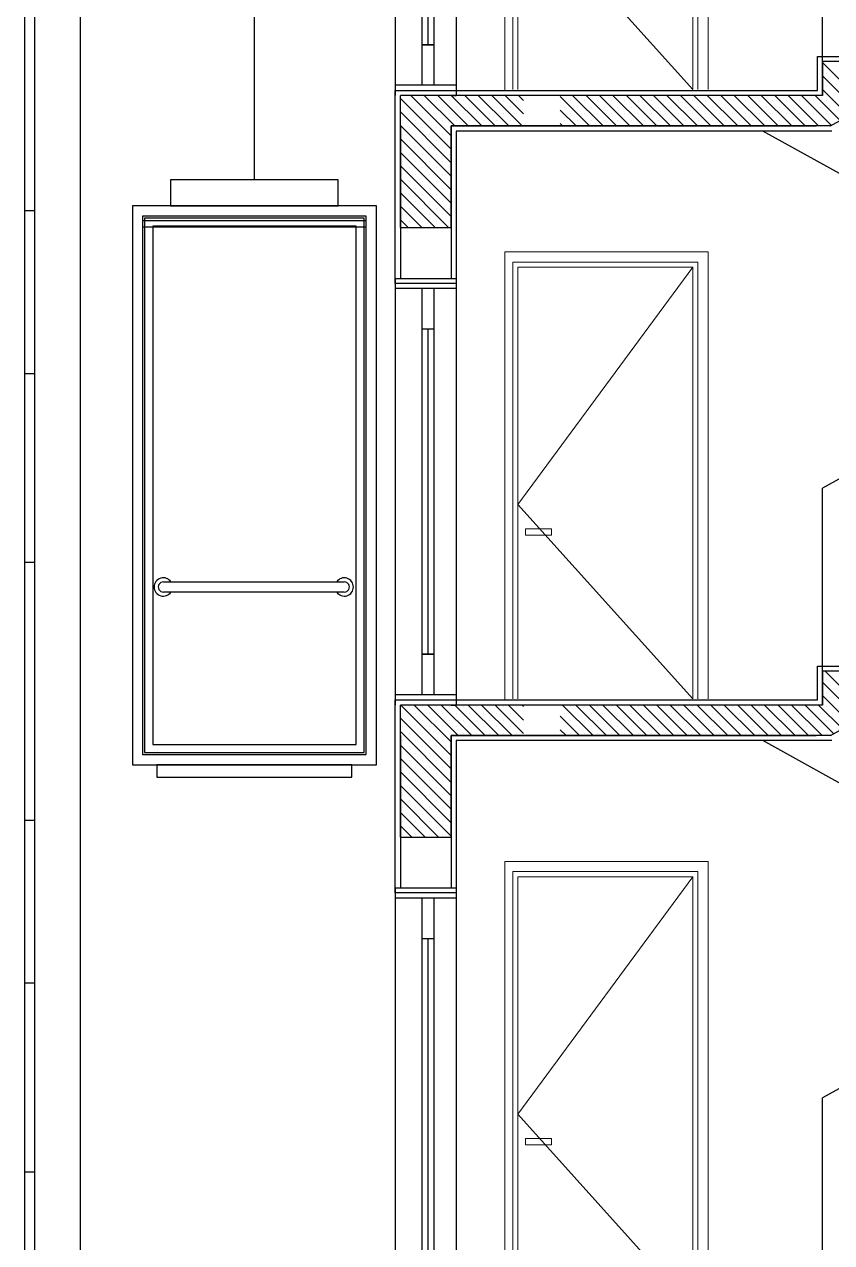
# Model space of a CAD drawing. Header units: inches. Extents: x -7543 to -822, y 102837 to 190349.
# Drawn here: x -837.44025 to -837.42039, y 102836.83396 to 102836.86394 of the extents above; entities that cross this region are included whole.
import ezdxf

# ---------------------------------------------------------------- set-up
doc = ezdxf.new("R2010")
doc.units = ezdxf.units.IN
doc.header["$MEASUREMENT"] = 0
doc.linetypes.add('ACAD_ISO03W100', pattern=[30, 12, -18])
doc.layers.add('KAPI', color=7, linetype='Continuous', lineweight=18, true_color=0xffb360)
doc.layers.add('TARAMA', color=8, linetype='Continuous', lineweight=25)

msp = doc.modelspace()

# ---------------------------------------------------------------- linework, layer by layer
at = {"layer": 'KAPI'}
for p, q in [((-837.4284295506664, 102836.8623371362), (-837.4284295506664, 102836.8733371362)), ((-837.4284295506664, 102836.8623371362), (-837.4284295506664, 102836.8733371362)), ((-837.4234295506664, 102836.8623371362), (-837.4234295506664, 102836.8733371362)), ((-837.4284295506664, 102836.8730871362), (-837.4284295506664, 102836.8623121362)), ((-837.4284295506664, 102836.8730871362), (-837.4284295506664, 102836.8623121362)), ((-837.4282295506664, 102836.8623371362), (-837.4282295506663, 102836.8730871362)), ((-837.4281045506664, 102836.8623371362), (-837.4281045506664, 102836.8729621362)), ((-837.4238045506663, 102836.8623371362), (-837.4238045506663, 102836.8729621362)), ((-837.4236795506663, 102836.8623371362), (-837.4236795506663, 102836.8730871362)), ((-837.4284295506664, 102836.8473371362), (-837.4284295506664, 102836.8583371362)), ((-837.4284295506664, 102836.8583371362), (-837.4234295506664, 102836.8583371362)), ((-837.4284295506664, 102836.8473371362), (-837.4284295506664, 102836.8583371362)), ((-837.4234295506664, 102836.8473371362), (-837.4234295506664, 102836.8583371362)), ((-837.4284295506664, 102836.8580871362), (-837.4284295506664, 102836.8473121362)), ((-837.4284295506664, 102836.8580871362), (-837.4284295506664, 102836.8473121362)), ((-837.4282295506664, 102836.8473371362), (-837.4282295506663, 102836.8580871362)), ((-837.4282295506663, 102836.8580871362), (-837.4236795506663, 102836.8580871362)), ((-837.4281045506664, 102836.8473371362), (-837.4281045506664, 102836.8579621362)), ((-837.4281045506664, 102836.8579621362), (-837.4238045506663, 102836.8579621362)), ((-837.4238045506663, 102836.8473371362), (-837.4238045506663, 102836.8579621362)), ((-837.4236795506663, 102836.8473371362), (-837.4236795506663, 102836.8580871362)), ((-837.4284295506664, 102836.8323371362), (-837.4284295506664, 102836.8433371362)), ((-837.4284295506664, 102836.8433371362), (-837.4234295506664, 102836.8433371362)), ((-837.4284295506664, 102836.8323371362), (-837.4284295506664, 102836.8433371362)), ((-837.4234295506664, 102836.8323371362), (-837.4234295506664, 102836.8433371362)), ((-837.4284295506664, 102836.8430871362), (-837.4284295506664, 102836.8323121362)), ((-837.4284295506664, 102836.8430871362), (-837.4284295506664, 102836.8323121362)), ((-837.4282295506664, 102836.8323371362), (-837.4282295506663, 102836.8430871362)), ((-837.4282295506663, 102836.8430871362), (-837.4236795506663, 102836.8430871362)), ((-837.4281045506664, 102836.8323371362), (-837.4281045506664, 102836.8429621362)), ((-837.4281045506664, 102836.8429621362), (-837.4238045506663, 102836.8429621362)), ((-837.4238045506663, 102836.8323371362), (-837.4238045506663, 102836.8429621362)), ((-837.4236795506663, 102836.8323371362), (-837.4236795506663, 102836.8430871362))]:
    msp.add_line(p, q, dxfattribs=at)
at = {"layer": 'KAPI', "linetype": 'ACAD_ISO03W100'}
for p, q in [((-837.4281045506664, 102836.8671185582), (-837.4238045506663, 102836.8623371362)), ((-837.4238045506663, 102836.8579621362), (-837.4281045506664, 102836.8521185582)), ((-837.4281045506664, 102836.8521185582), (-837.4238045506663, 102836.8473371362)), ((-837.4238045506663, 102836.8429621362), (-837.4281045506664, 102836.8371185582)), ((-837.4281045506664, 102836.8371185582), (-837.4238045506663, 102836.8323371362))]:
    msp.add_line(p, q, dxfattribs=at)
at = {"layer": 'KAPI'}
for points in [[(-837.4279160907006, 102836.8515236461), (-837.4272790804707, 102836.8515236461), (-837.4272790804707, 102836.851364503), (-837.4279160907006, 102836.851364503)], [(-837.4279160907006, 102836.8365236461), (-837.4272790804707, 102836.8365236461), (-837.4272790804707, 102836.836364503), (-837.4279160907006, 102836.836364503)]]:
    msp.add_lwpolyline(points, close=True, dxfattribs=at)
at = {"layer": 'TARAMA'}
for p, q in [((-837.4345888422514, 102836.8601099833, -2.343302926015896e-08), (-837.4345878182978, 102836.8839289953)), ((-837.4402467482112, 102836.8771871362), (-837.4402467482112, 102836.8614371362)), ((-837.4399967482111, 102836.8771871362), (-837.4399967482111, 102836.8614371362)), ((-837.4388717482111, 102836.8770371362), (-837.4388717482111, 102836.7358121362)), ((-837.4311217482111, 102836.8726871362), (-837.4311217482111, 102836.8624371362)), ((-837.4304717482112, 102836.8724371362), (-837.4304717482112, 102836.8624371362)), ((-837.4301717482111, 102836.8724371362), (-837.4301717482111, 102836.8624371362)), ((-837.4296217482112, 102836.8724371362), (-837.4296217482112, 102836.8624371362)), ((-837.4303217482111, 102836.8714371362), (-837.4303217482111, 102836.8634371362)), ((-837.4204190375211, 102836.8614371362), (-837.4069190375211, 102836.8689341362)), ((-837.4206133140823, 102836.8630201362), (-837.4206133140823, 102836.8675201362)), ((-837.4206133140823, 102836.8621871362), (-837.4206133140823, 102836.8664011734)), ((-837.4301717482111, 102836.8634371362), (-837.4304717482112, 102836.8634371362)), ((-837.4304717482112, 102836.8634371362), (-837.4301717482111, 102836.8634371362)), ((-837.4402467482112, 102836.8630371362), (-837.4402467482112, 102836.8464371362)), ((-837.4399967482111, 102836.8630371362), (-837.4399967482111, 102836.8464371362)), ((-837.4207383140822, 102836.8623121362), (-837.4207383140822, 102836.8631451362)), ((-837.4207383140822, 102836.8631451362), (-837.4192383140822, 102836.8631451362)), ((-837.4191133140822, 102836.8630201362), (-837.4206133140823, 102836.8630201362)), ((-837.4206133140823, 102836.8630201362), (-837.4206133140823, 102836.8621871362)), ((-837.419539929462, 102836.8619253342), (-837.4206133140823, 102836.8629987188)), ((-837.4205074471041, 102836.8627271237), (-837.4205074471041, 102836.8627271237)), ((-837.4296217482112, 102836.8624371362), (-837.4311217482111, 102836.8624371362)), ((-837.4311217482111, 102836.8624371362), (-837.4311217482111, 102836.8621871362)), ((-837.4296217482112, 102836.8624371362), (-837.4296217482112, 102836.8621871362)), ((-837.4197530389586, 102836.8618069874), (-837.4206133140823, 102836.8626672625)), ((-837.4205074471041, 102836.8623956674), (-837.4205074471041, 102836.8623956674)), ((-837.4311217482111, 102836.8589371362), (-837.4311217482111, 102836.8623121362)), ((-837.4311217482111, 102836.8623121362), (-837.4207383140822, 102836.8623121362)), ((-837.4206133140823, 102836.8621871362), (-837.4309967482111, 102836.8621871362)), ((-837.4206133140823, 102836.8621871362), (-837.4309967482111, 102836.8621871362)), ((-837.4206133140823, 102836.8621871362), (-837.4309967482111, 102836.8621871362)), ((-837.4309967482111, 102836.8589371362), (-837.4309967482111, 102836.8621871362)), ((-837.4297467482112, 102836.8608626386), (-837.4309967482111, 102836.8621126386)), ((-837.4297467482112, 102836.8611940949), (-837.4307397894746, 102836.8621871362)), ((-837.4296583331709, 102836.8614371362), (-837.4304083331709, 102836.8621871362)), ((-837.4293268768672, 102836.8614371362), (-837.4300768768672, 102836.8621871362)), ((-837.4297467482112, 102836.8621871362), (-837.4296217482112, 102836.8621871362)), ((-837.4289954205635, 102836.8614371362), (-837.4297454205636, 102836.8621871362)), ((-837.4286639642598, 102836.8614371362), (-837.4294139642599, 102836.8621871362)), ((-837.4283325079562, 102836.8614371362), (-837.4290825079562, 102836.8621871362)), ((-837.4280010516525, 102836.8614371362), (-837.4287510516525, 102836.8621871362)), ((-837.4279654376664, 102836.8617329785), (-837.4284195953488, 102836.8621871362)), ((-837.4279654376664, 102836.8620644348), (-837.4280881390451, 102836.8621871362)), ((-837.426343770134, 102836.8614371362), (-837.4270654376664, 102836.8621588037)), ((-837.4260123138304, 102836.8614371362), (-837.4267623138304, 102836.8621871362)), ((-837.4256808575267, 102836.8614371362), (-837.4264308575267, 102836.8621871362)), ((-837.425349401223, 102836.8614371362), (-837.426099401223, 102836.8621871362)), ((-837.4250179449193, 102836.8614371362), (-837.4257679449194, 102836.8621871362)), ((-837.4246864886156, 102836.8614371362), (-837.4254364886157, 102836.8621871362)), ((-837.424355032312, 102836.8614371362), (-837.425105032312, 102836.8621871362)), ((-837.4240235760083, 102836.8614371362), (-837.4247735760083, 102836.8621871362)), ((-837.4236921197046, 102836.8614371362), (-837.4244421197046, 102836.8621871362)), ((-837.4233606634009, 102836.8614371362), (-837.4241106634009, 102836.8621871362)), ((-837.4230292070972, 102836.8614371362), (-837.4237792070973, 102836.8621871362)), ((-837.4226977507936, 102836.8614371362), (-837.4234477507936, 102836.8621871362)), ((-837.42236629449, 102836.8614371362), (-837.4231162944899, 102836.8621871362)), ((-837.4220348381863, 102836.8614371362), (-837.4227848381862, 102836.8621871362)), ((-837.4217033818826, 102836.8614371362), (-837.4224533818825, 102836.8621871362)), ((-837.4213719255789, 102836.8614371362), (-837.4221219255788, 102836.8621871362)), ((-837.4210404692752, 102836.8614371362), (-837.4217904692752, 102836.8621871362)), ((-837.4207090129715, 102836.8614371362), (-837.4214590129716, 102836.8621871362)), ((-837.4203923674482, 102836.861451947), (-837.4211275566679, 102836.8621871362)), ((-837.4201792579518, 102836.8615702938), (-837.4207961003642, 102836.8621871362)), ((-837.4199661484552, 102836.8616886406), (-837.4206133140823, 102836.8623358062)), ((-837.43094832067, 102836.8618984829), (-837.43094832067, 102836.8618984829)), ((-837.4307825925182, 102836.8620642111), (-837.4307825925182, 102836.8620642111)), ((-837.4306168643664, 102836.8618984829), (-837.4306168643664, 102836.8618984829)), ((-837.4304511362145, 102836.8620642111), (-837.4304511362145, 102836.8620642111)), ((-837.4302854080627, 102836.8618984829), (-837.4302854080627, 102836.8618984829)), ((-837.4301196799108, 102836.8620642111), (-837.4301196799108, 102836.8620642111)), ((-837.429953951759, 102836.8618984829), (-837.429953951759, 102836.8618984829)), ((-837.4297882236071, 102836.8620642111), (-837.4297882236071, 102836.8620642111)), ((-837.4296224954553, 102836.8618984829), (-837.4296224954553, 102836.8618984829)), ((-837.4294567673035, 102836.8620642111), (-837.4294567673035, 102836.8620642111)), ((-837.4292910391516, 102836.8618984829), (-837.4292910391516, 102836.8618984829)), ((-837.4291253109998, 102836.8620642111), (-837.4291253109998, 102836.8620642111)), ((-837.4289595828479, 102836.8618984829), (-837.4289595828479, 102836.8618984829)), ((-837.4287938546961, 102836.8620642111), (-837.4287938546961, 102836.8620642111)), ((-837.4286281265443, 102836.8618984829), (-837.4286281265443, 102836.8618984829)), ((-837.4284623983924, 102836.8620642111), (-837.4284623983924, 102836.8620642111)), ((-837.4282966702406, 102836.8618984829), (-837.4282966702406, 102836.8618984829)), ((-837.4281309420887, 102836.8620642111), (-837.4281309420887, 102836.8620642111)), ((-837.4266752264377, 102836.8614371362), (-837.4270654376664, 102836.8618273474)), ((-837.4269708450258, 102836.8618984829), (-837.4269708450258, 102836.8618984829)), ((-837.426805116874, 102836.8620642111), (-837.426805116874, 102836.8620642111)), ((-837.4266393887222, 102836.8618984829), (-837.4266393887222, 102836.8618984829)), ((-837.4264736605703, 102836.8620642111), (-837.4264736605703, 102836.8620642111)), ((-837.4263079324185, 102836.8618984829), (-837.4263079324185, 102836.8618984829)), ((-837.4261422042666, 102836.8620642111), (-837.4261422042666, 102836.8620642111)), ((-837.4259764761148, 102836.8618984829), (-837.4259764761148, 102836.8618984829)), ((-837.425810747963, 102836.8620642111), (-837.425810747963, 102836.8620642111)), ((-837.4256450198112, 102836.8618984829), (-837.4256450198112, 102836.8618984829)), ((-837.4254792916593, 102836.8620642111), (-837.4254792916593, 102836.8620642111)), ((-837.4253135635075, 102836.8618984829), (-837.4253135635075, 102836.8618984829)), ((-837.4251478353557, 102836.8620642111), (-837.4251478353557, 102836.8620642111)), ((-837.4249821072038, 102836.8618984829), (-837.4249821072038, 102836.8618984829)), ((-837.424816379052, 102836.8620642111), (-837.424816379052, 102836.8620642111)), ((-837.4246506509002, 102836.8618984829), (-837.4246506509002, 102836.8618984829)), ((-837.4244849227483, 102836.8620642111), (-837.4244849227483, 102836.8620642111)), ((-837.4243191945965, 102836.8618984829), (-837.4243191945965, 102836.8618984829)), ((-837.4241534664446, 102836.8620642111), (-837.4241534664446, 102836.8620642111)), ((-837.4239877382928, 102836.8618984829), (-837.4239877382928, 102836.8618984829)), ((-837.423822010141, 102836.8620642111), (-837.423822010141, 102836.8620642111)), ((-837.4236562819891, 102836.8618984829), (-837.4236562819891, 102836.8618984829)), ((-837.4234905538373, 102836.8620642111), (-837.4234905538373, 102836.8620642111)), ((-837.4233248256854, 102836.8618984829), (-837.4233248256854, 102836.8618984829)), ((-837.4231590975336, 102836.8620642111), (-837.4231590975336, 102836.8620642111)), ((-837.4229933693817, 102836.8618984829), (-837.4229933693817, 102836.8618984829)), ((-837.4228276412299, 102836.8620642111), (-837.4228276412299, 102836.8620642111)), ((-837.4226619130781, 102836.8618984829), (-837.4226619130781, 102836.8618984829)), ((-837.4224961849262, 102836.8620642111), (-837.4224961849262, 102836.8620642111)), ((-837.4223304567744, 102836.8618984829), (-837.4223304567744, 102836.8618984829)), ((-837.4221647286225, 102836.8620642111), (-837.4221647286225, 102836.8620642111)), ((-837.4219990004707, 102836.8618984829), (-837.4219990004707, 102836.8618984829)), ((-837.4218332723188, 102836.8620642111), (-837.4218332723188, 102836.8620642111)), ((-837.421667544167, 102836.8618984829), (-837.421667544167, 102836.8618984829)), ((-837.4215018160152, 102836.8620642111), (-837.4215018160152, 102836.8620642111)), ((-837.4213360878633, 102836.8618984829), (-837.4213360878633, 102836.8618984829)), ((-837.4211703597115, 102836.8620642111), (-837.4211703597115, 102836.8620642111)), ((-837.4210046315596, 102836.8618984829), (-837.4210046315596, 102836.8618984829)), ((-837.4208389034078, 102836.8620642111), (-837.4208389034078, 102836.8620642111)), ((-837.420673175256, 102836.8618984829), (-837.420673175256, 102836.8618984829)), ((-837.4205074471041, 102836.8620642111), (-837.4205074471041, 102836.8620642111)), ((-837.4297467482112, 102836.8605311823), (-837.4309967482111, 102836.8617811823)), ((-837.43094832067, 102836.8615670266), (-837.43094832067, 102836.8615670266)), ((-837.4307825925182, 102836.8617327548), (-837.4307825925182, 102836.8617327548)), ((-837.4306168643664, 102836.8615670266), (-837.4306168643664, 102836.8615670266)), ((-837.4304511362145, 102836.8617327548), (-837.4304511362145, 102836.8617327548)), ((-837.4302854080627, 102836.8615670266), (-837.4302854080627, 102836.8615670266)), ((-837.4301196799108, 102836.8617327548), (-837.4301196799108, 102836.8617327548)), ((-837.429953951759, 102836.8615670266), (-837.429953951759, 102836.8615670266)), ((-837.4297882236071, 102836.8617327548), (-837.4297882236071, 102836.8617327548)), ((-837.4296224954553, 102836.8615670266), (-837.4296224954553, 102836.8615670266)), ((-837.4294567673035, 102836.8617327548), (-837.4294567673035, 102836.8617327548)), ((-837.4292910391516, 102836.8615670266), (-837.4292910391516, 102836.8615670266)), ((-837.4291253109998, 102836.8617327548), (-837.4291253109998, 102836.8617327548)), ((-837.4289595828479, 102836.8615670266), (-837.4289595828479, 102836.8615670266)), ((-837.4287938546961, 102836.8617327548), (-837.4287938546961, 102836.8617327548)), ((-837.4286281265443, 102836.8615670266), (-837.4286281265443, 102836.8615670266)), ((-837.4284623983924, 102836.8617327548), (-837.4284623983924, 102836.8617327548)), ((-837.4282966702406, 102836.8615670266), (-837.4282966702406, 102836.8615670266)), ((-837.4281309420887, 102836.8617327548), (-837.4281309420887, 102836.8617327548)), ((-837.4270066827414, 102836.8614371362), (-837.4270654376664, 102836.8614958911)), ((-837.4269708450258, 102836.8615670266), (-837.4269708450258, 102836.8615670266)), ((-837.426805116874, 102836.8617327548), (-837.426805116874, 102836.8617327548)), ((-837.4266393887222, 102836.8615670266), (-837.4266393887222, 102836.8615670266)), ((-837.4264736605703, 102836.8617327548), (-837.4264736605703, 102836.8617327548)), ((-837.4263079324185, 102836.8615670266), (-837.4263079324185, 102836.8615670266)), ((-837.4261422042666, 102836.8617327548), (-837.4261422042666, 102836.8617327548)), ((-837.4259764761148, 102836.8615670266), (-837.4259764761148, 102836.8615670266)), ((-837.4258107479629, 102836.8617327548), (-837.4258107479629, 102836.8617327548)), ((-837.4256450198111, 102836.8615670266), (-837.4256450198111, 102836.8615670266)), ((-837.4254792916594, 102836.8617327548), (-837.4254792916594, 102836.8617327548)), ((-837.4253135635075, 102836.8615670266), (-837.4253135635075, 102836.8615670266)), ((-837.4251478353557, 102836.8617327548), (-837.4251478353557, 102836.8617327548)), ((-837.4249821072038, 102836.8615670266), (-837.4249821072038, 102836.8615670266)), ((-837.424816379052, 102836.8617327548), (-837.424816379052, 102836.8617327548)), ((-837.4246506509002, 102836.8615670266), (-837.4246506509002, 102836.8615670266)), ((-837.4244849227483, 102836.8617327548), (-837.4244849227483, 102836.8617327548)), ((-837.4243191945965, 102836.8615670266), (-837.4243191945965, 102836.8615670266)), ((-837.4241534664446, 102836.8617327548), (-837.4241534664446, 102836.8617327548)), ((-837.4239877382928, 102836.8615670266), (-837.4239877382928, 102836.8615670266)), ((-837.423822010141, 102836.8617327548), (-837.423822010141, 102836.8617327548)), ((-837.4236562819891, 102836.8615670266), (-837.4236562819891, 102836.8615670266)), ((-837.4234905538373, 102836.8617327548), (-837.4234905538373, 102836.8617327548)), ((-837.4233248256854, 102836.8615670266), (-837.4233248256854, 102836.8615670266)), ((-837.4231590975336, 102836.8617327548), (-837.4231590975336, 102836.8617327548)), ((-837.4229933693817, 102836.8615670266), (-837.4229933693817, 102836.8615670266)), ((-837.4228276412299, 102836.8617327548), (-837.4228276412299, 102836.8617327548)), ((-837.4226619130781, 102836.8615670266), (-837.4226619130781, 102836.8615670266)), ((-837.4224961849262, 102836.8617327548), (-837.4224961849262, 102836.8617327548)), ((-837.4223304567744, 102836.8615670266), (-837.4223304567744, 102836.8615670266)), ((-837.4221647286225, 102836.8617327548), (-837.4221647286225, 102836.8617327548)), ((-837.4219990004707, 102836.8615670266), (-837.4219990004707, 102836.8615670266)), ((-837.4218332723188, 102836.8617327548), (-837.4218332723188, 102836.8617327548)), ((-837.421667544167, 102836.8615670266), (-837.421667544167, 102836.8615670266)), ((-837.4215018160152, 102836.8617327548), (-837.4215018160152, 102836.8617327548)), ((-837.4213360878633, 102836.8615670266), (-837.4213360878633, 102836.8615670266)), ((-837.4211703597115, 102836.8617327548), (-837.4211703597115, 102836.8617327548)), ((-837.4210046315596, 102836.8615670266), (-837.4210046315596, 102836.8615670266)), ((-837.4208389034078, 102836.8617327548), (-837.4208389034078, 102836.8617327548)), ((-837.420673175256, 102836.8615670266), (-837.420673175256, 102836.8615670266)), ((-837.4205074471041, 102836.8617327548), (-837.4205074471041, 102836.8617327548)), ((-837.4297467482112, 102836.860199726), (-837.4309967482111, 102836.861449726)), ((-837.4309967482111, 102836.8614371362), (-837.4309967482111, 102836.8589371362)), ((-837.43094832067, 102836.8612355703), (-837.43094832067, 102836.8612355703)), ((-837.4307825925182, 102836.8614012985), (-837.4307825925182, 102836.8614012985)), ((-837.4306168643664, 102836.8612355703), (-837.4306168643664, 102836.8612355703)), ((-837.4304511362145, 102836.8614012985), (-837.4304511362145, 102836.8614012985)), ((-837.4302854080627, 102836.8612355703), (-837.4302854080627, 102836.8612355703)), ((-837.4301196799108, 102836.8614012985), (-837.4301196799108, 102836.8614012985)), ((-837.429953951759, 102836.8612355703), (-837.429953951759, 102836.8612355703)), ((-837.4297882236071, 102836.8614012985), (-837.4297882236071, 102836.8614012985)), ((-837.4297467482112, 102836.8614371362), (-837.4207717482111, 102836.8614371362)), ((-837.4204190375211, 102836.8614371362), (-837.4297467482112, 102836.8614371362)), ((-837.4297467482112, 102836.8614371362), (-837.4207717482111, 102836.8614371362)), ((-837.4204190375211, 102836.8614371362), (-837.4297467482112, 102836.8614371362)), ((-837.4297467482112, 102836.8614371362), (-837.4207717482111, 102836.8614371362)), ((-837.4204190375211, 102836.8614371362), (-837.4297467482112, 102836.8614371362)), ((-837.4297467482112, 102836.8589371362), (-837.4297467482112, 102836.8614371362)), ((-837.4297467482112, 102836.8614371362), (-837.4297467482112, 102836.8595371362)), ((-837.4297467482112, 102836.8614371362), (-837.4297467482112, 102836.8589371362)), ((-837.4203866580942, 102836.8613121362), (-837.4296217482112, 102836.8613121362)), ((-837.4296217482112, 102836.8613121362), (-837.4296217482112, 102836.8589371362)), ((-837.4134319409583, 102836.8565081921), (-837.4220825006074, 102836.8613121362)), ((-837.4134319409583, 102836.8565081921), (-837.4220825006074, 102836.8613121362)), ((-837.4297467482112, 102836.8598682697), (-837.4309967482111, 102836.8611182697)), ((-837.43094832067, 102836.860904114), (-837.43094832067, 102836.860904114)), ((-837.4307825925182, 102836.8610698422), (-837.4307825925182, 102836.8610698422)), ((-837.4306168643664, 102836.860904114), (-837.4306168643664, 102836.860904114)), ((-837.4304511362145, 102836.8610698422), (-837.4304511362145, 102836.8610698422)), ((-837.4302854080627, 102836.860904114), (-837.4302854080627, 102836.860904114)), ((-837.4301196799108, 102836.8610698422), (-837.4301196799108, 102836.8610698422)), ((-837.429953951759, 102836.860904114), (-837.429953951759, 102836.860904114)), ((-837.4297882236071, 102836.8610698422), (-837.4297882236071, 102836.8610698422)), ((-837.4297467482112, 102836.8595368134), (-837.4309967482111, 102836.8607868134)), ((-837.4307825925182, 102836.8607383859), (-837.4307825925182, 102836.8607383859)), ((-837.4304511362145, 102836.8607383859), (-837.4304511362145, 102836.8607383859)), ((-837.4301196799108, 102836.8607383859), (-837.4301196799108, 102836.8607383859)), ((-837.4297882236071, 102836.8607383859), (-837.4297882236071, 102836.8607383859)), ((-837.4297467482112, 102836.8592053571), (-837.4309967482111, 102836.8604553571)), ((-837.43094832067, 102836.8605726577), (-837.43094832067, 102836.8605726577)), ((-837.4307825925182, 102836.8604069296), (-837.4307825925182, 102836.8604069296)), ((-837.4306168643664, 102836.8605726577), (-837.4306168643664, 102836.8605726577)), ((-837.4304511362145, 102836.8604069296), (-837.4304511362145, 102836.8604069296)), ((-837.4302854080627, 102836.8605726577), (-837.4302854080627, 102836.8605726577)), ((-837.4301196799108, 102836.8604069296), (-837.4301196799108, 102836.8604069296)), ((-837.429953951759, 102836.8605726577), (-837.429953951759, 102836.8605726577)), ((-837.4297882236071, 102836.8604069296), (-837.4297882236071, 102836.8604069296)), ((-837.4325262861713, 102836.8601099833, -2.343302926015896e-08), (-837.4366513983314, 102836.8601099833, -2.343302926015896e-08)), ((-837.4366513983314, 102836.8601099833, -2.343302926015896e-08), (-837.4366513983314, 102836.8594672697, -2.343302926015896e-08)), ((-837.4325262861713, 102836.8594672697, -2.343302926015896e-08), (-837.4325262861713, 102836.8601099833, -2.343302926015896e-08)), ((-837.4298099836003, 102836.8589371362), (-837.4309967482111, 102836.8601239008)), ((-837.43094832067, 102836.8602412014), (-837.43094832067, 102836.8602412014)), ((-837.4307825925182, 102836.8600754733), (-837.4307825925182, 102836.8600754733)), ((-837.4306168643664, 102836.8602412014), (-837.4306168643664, 102836.8602412014)), ((-837.4304511362145, 102836.8600754733), (-837.4304511362145, 102836.8600754733)), ((-837.4302854080627, 102836.8602412014), (-837.4302854080627, 102836.8602412014)), ((-837.4301196799108, 102836.8600754733), (-837.4301196799108, 102836.8600754733)), ((-837.429953951759, 102836.8602412014), (-837.429953951759, 102836.8602412014)), ((-837.4297882236071, 102836.8600754733), (-837.4297882236071, 102836.8600754733)), ((-837.430141439904, 102836.8589371362), (-837.4309967482111, 102836.8597924445)), ((-837.43094832067, 102836.8599097451), (-837.43094832067, 102836.8599097451)), ((-837.4307825925182, 102836.859744017), (-837.4307825925182, 102836.859744017)), ((-837.4306168643664, 102836.8599097451), (-837.4306168643664, 102836.8599097451)), ((-837.4304511362145, 102836.859744017), (-837.4304511362145, 102836.859744017)), ((-837.4302854080627, 102836.8599097451), (-837.4302854080627, 102836.8599097451)), ((-837.4301196799108, 102836.859744017), (-837.4301196799108, 102836.859744017)), ((-837.429953951759, 102836.8599097451), (-837.429953951759, 102836.8599097451)), ((-837.4297882236071, 102836.859744017), (-837.4297882236071, 102836.859744017)), ((-837.4315888422514, 102836.8594672697, -2.343302926015896e-08), (-837.4375888422514, 102836.8594672697, -2.343302926015896e-08)), ((-837.4375888422514, 102836.8594672697, -2.343302926015896e-08), (-837.4375888422514, 102836.8457172697, -2.343302926015896e-08)), ((-837.4366513983314, 102836.8594672697, -2.343302926015896e-08), (-837.4325262861713, 102836.8594672697, -2.343302926015896e-08)), ((-837.4315888422514, 102836.8457172697, -2.343302926015896e-08), (-837.4315888422514, 102836.8594672697, -2.343302926015896e-08)), ((-837.4304728962077, 102836.8589371362), (-837.4309967482111, 102836.8594609882)), ((-837.43094832067, 102836.8595782888), (-837.43094832067, 102836.8595782888)), ((-837.4307825925182, 102836.8594125606), (-837.4307825925182, 102836.8594125606)), ((-837.4306168643664, 102836.8595782888), (-837.4306168643664, 102836.8595782888)), ((-837.4304511362145, 102836.8594125606), (-837.4304511362145, 102836.8594125606)), ((-837.4302854080627, 102836.8595782888), (-837.4302854080627, 102836.8595782888)), ((-837.4301196799108, 102836.8594125606), (-837.4301196799108, 102836.8594125606)), ((-837.429953951759, 102836.8595782888), (-837.429953951759, 102836.8595782888)), ((-837.4297882236071, 102836.8594125606), (-837.4297882236071, 102836.8594125606)), ((-837.4402467482112, 102836.8593571442), (-837.4399967482111, 102836.8593571442)), ((-837.4318388422514, 102836.8592172697, -2.343302926015896e-08), (-837.4373388422514, 102836.8592172697, -2.343302926015896e-08)), ((-837.4373388422514, 102836.8592172697, -2.343302926015896e-08), (-837.4373388422514, 102836.8459672697, -2.343302926015896e-08)), ((-837.4318388422514, 102836.8590985186, -2.343302926015896e-08), (-837.4373388422514, 102836.8590985186, -2.343302926015896e-08)), ((-837.4373388422514, 102836.8590985186, -2.343302926015896e-08), (-837.4373388422514, 102836.8589575829, -2.343302926015896e-08)), ((-837.4318888422514, 102836.8591672697, -2.343302926015896e-08), (-837.4372888422514, 102836.8591672697, -2.343302926015896e-08)), ((-837.4372888422514, 102836.8591672697, -2.343302926015896e-08), (-837.4372888422514, 102836.8460172697, -2.343302926015896e-08)), ((-837.4318888422514, 102836.8460172697, -2.343302926015896e-08), (-837.4318888422514, 102836.8591672697, -2.343302926015896e-08)), ((-837.4318388422514, 102836.8459672697, -2.343302926015896e-08), (-837.4318388422514, 102836.8592172697, -2.343302926015896e-08)), ((-837.4318388422514, 102836.8589575829, -2.343302926015896e-08), (-837.4318388422514, 102836.8590985186, -2.343302926015896e-08)), ((-837.4308043525114, 102836.8589371362), (-837.4309967482111, 102836.8591295319)), ((-837.43094832067, 102836.8592468325), (-837.43094832067, 102836.8592468325)), ((-837.4306168643664, 102836.8592468325), (-837.4306168643664, 102836.8592468325)), ((-837.4302854080627, 102836.8592468325), (-837.4302854080627, 102836.8592468325)), ((-837.429953951759, 102836.8592468325), (-837.429953951759, 102836.8592468325)), ((-837.4086133140822, 102836.8591841362), (-837.4206133140823, 102836.8525201362)), ((-837.4373388422514, 102836.8589575829, -2.343302926015896e-08), (-837.4318388422514, 102836.8589575829, -2.343302926015896e-08)), ((-837.4320888422513, 102836.8589672697, -2.343302926015896e-08), (-837.4370888422513, 102836.8589672697, -2.343302926015896e-08)), ((-837.4370888422513, 102836.8589672697, -2.343302926015896e-08), (-837.4370888422513, 102836.8462172697, -2.343302926015896e-08)), ((-837.4320888422513, 102836.8462172697, -2.343302926015896e-08), (-837.4320888422513, 102836.8589672697, -2.343302926015896e-08)), ((-837.4311217482111, 102836.8575621362), (-837.4311217482111, 102836.8589371362)), ((-837.4309967482111, 102836.8589371362), (-837.4299967482111, 102836.8589371362)), ((-837.4309967482111, 102836.8589371362), (-837.4309967482111, 102836.8576871362)), ((-837.4307825925182, 102836.8590811044), (-837.4307825925182, 102836.8590811044)), ((-837.4304511362145, 102836.8590811044), (-837.4304511362145, 102836.8590811044)), ((-837.4301196799108, 102836.8590811044), (-837.4301196799108, 102836.8590811044)), ((-837.4299967482111, 102836.8589371362), (-837.4297467482112, 102836.8589371362)), ((-837.4297882236071, 102836.8590811044), (-837.4297882236071, 102836.8590811044)), ((-837.4297467482112, 102836.8589371362), (-837.4297467482112, 102836.8576871362)), ((-837.4296217482112, 102836.8589371362), (-837.4296217482112, 102836.8575621362)), ((-837.4311217482111, 102836.8576871362), (-837.4296217482112, 102836.8576871362)), ((-837.4311217482111, 102836.8576871362), (-837.4311217482111, 102836.8474371362)), ((-837.4309967482111, 102836.8576871362), (-837.4297467482112, 102836.8576871362)), ((-837.4296217482112, 102836.8576871362), (-837.4296217482112, 102836.8574371362)), ((-837.4296217482112, 102836.8575621362), (-837.4311217482111, 102836.8575621362)), ((-837.4296217482112, 102836.8574371362), (-837.4311217482111, 102836.8574371362)), ((-837.4304717482112, 102836.8574371362), (-837.4304717482112, 102836.8474371362)), ((-837.4301717482111, 102836.8574371362), (-837.4301717482111, 102836.8474371362)), ((-837.4296217482112, 102836.8574371362), (-837.4296217482112, 102836.8474371362)), ((-837.4301717482111, 102836.8564371362), (-837.4304717482112, 102836.8564371362)), ((-837.4303217482111, 102836.8564371362), (-837.4303217482111, 102836.8484371362)), ((-837.4402467482112, 102836.8553484502), (-837.4399967482111, 102836.8553484502)), ((-837.4204190375211, 102836.8464371362), (-837.4069190375211, 102836.8539341362)), ((-837.4206133140823, 102836.8480201362), (-837.4206133140823, 102836.8525201362)), ((-837.4206133140823, 102836.8471871362), (-837.4206133140823, 102836.8514011734)), ((-837.4402467482112, 102836.8507003421), (-837.4399967482111, 102836.8507003421)), ((-837.4368284099843, 102836.8502172697, -2.343302926015896e-08), (-837.4345584676046, 102836.8502172697, -2.343302926015896e-08)), ((-837.4368284099843, 102836.8502172697, -2.343302926015896e-08), (-837.4323772241072, 102836.8502172697, -2.343302926015896e-08)), ((-837.4323772241072, 102836.8499672697, -2.343302926015896e-08), (-837.4368284099841, 102836.8499672697, -2.343302926015896e-08)), ((-837.4301717482111, 102836.8484371362), (-837.4304717482112, 102836.8484371362)), ((-837.4304717482112, 102836.8484371362), (-837.4301717482111, 102836.8484371362)), ((-837.4402467482112, 102836.8480371362), (-837.4402467482112, 102836.8314371362)), ((-837.4399967482111, 102836.8480371362), (-837.4399967482111, 102836.8314371362)), ((-837.4207383140822, 102836.8473121362), (-837.4207383140822, 102836.8481451362)), ((-837.4207383140822, 102836.8481451362), (-837.4192383140822, 102836.8481451362)), ((-837.4191133140822, 102836.8480201362), (-837.4206133140823, 102836.8480201362)), ((-837.4206133140823, 102836.8480201362), (-837.4206133140823, 102836.8471871362)), ((-837.4194856219174, 102836.846955493), (-837.4205502651188, 102836.8480201362)), ((-837.419698731414, 102836.8468371462), (-837.4206133140823, 102836.8477517289)), ((-837.4205074471041, 102836.84781159), (-837.4205074471041, 102836.84781159)), ((-837.4296217482112, 102836.8474371362), (-837.4311217482111, 102836.8474371362)), ((-837.4311217482111, 102836.8474371362), (-837.4311217482111, 102836.8471871362)), ((-837.4296217482112, 102836.8474371362), (-837.4296217482112, 102836.8471871362)), ((-837.4199118409106, 102836.8467187994), (-837.4206133140823, 102836.8474202725)), ((-837.4205074471041, 102836.8474801337), (-837.4205074471041, 102836.8474801337)), ((-837.4311217482111, 102836.8439371362), (-837.4311217482111, 102836.8473121362)), ((-837.4311217482111, 102836.8473121362), (-837.4207383140822, 102836.8473121362)), ((-837.4206133140823, 102836.8471871362), (-837.4309967482111, 102836.8471871362)), ((-837.4206133140823, 102836.8471871362), (-837.4309967482111, 102836.8471871362)), ((-837.4206133140823, 102836.8471871362), (-837.4309967482111, 102836.8471871362)), ((-837.4206133140823, 102836.8471871362), (-837.4309967482111, 102836.8471871362)), ((-837.4309967482111, 102836.8439371362), (-837.4309967482111, 102836.8471871362)), ((-837.4297467482112, 102836.845947105), (-837.4309867794439, 102836.8471871362)), ((-837.4307825925182, 102836.8471486774), (-837.4307825925182, 102836.8471486774)), ((-837.4297467482112, 102836.8462785613), (-837.4306553231403, 102836.8471871362)), ((-837.4304511362145, 102836.8471486774), (-837.4304511362145, 102836.8471486774)), ((-837.4295738668366, 102836.8464371362), (-837.4303238668366, 102836.8471871362)), ((-837.4301196799108, 102836.8471486774), (-837.4301196799108, 102836.8471486774)), ((-837.4292424105329, 102836.8464371362), (-837.4299924105329, 102836.8471871362)), ((-837.4297882236071, 102836.8471486774), (-837.4297882236071, 102836.8471486774)), ((-837.4297467482112, 102836.8471871362), (-837.4296217482112, 102836.8471871362)), ((-837.4289109542292, 102836.8464371362), (-837.4296609542292, 102836.8471871362)), ((-837.4294567673035, 102836.8471486774), (-837.4294567673035, 102836.8471486774)), ((-837.4285794979255, 102836.8464371362), (-837.4293294979256, 102836.8471871362)), ((-837.4291253109998, 102836.8471486774), (-837.4291253109998, 102836.8471486774)), ((-837.4282480416218, 102836.8464371362), (-837.4289980416219, 102836.8471871362)), ((-837.4287938546961, 102836.8471486774), (-837.4287938546961, 102836.8471486774)), ((-837.4279654376664, 102836.8464859885), (-837.4286665853182, 102836.8471871362)), ((-837.4284623983924, 102836.8471486774), (-837.4284623983924, 102836.8471486774)), ((-837.4279654376664, 102836.8468174448), (-837.4283351290145, 102836.8471871362)), ((-837.4281309420887, 102836.8471486774), (-837.4281309420887, 102836.8471486774)), ((-837.4279654376664, 102836.8471489011), (-837.4280036727108, 102836.8471871362)), ((-837.4262593037997, 102836.8464371362), (-837.4270093037998, 102836.8471871362)), ((-837.426805116874, 102836.8471486774), (-837.426805116874, 102836.8471486774)), ((-837.425927847496, 102836.8464371362), (-837.4266778474961, 102836.8471871362)), ((-837.4264736605703, 102836.8471486774), (-837.4264736605703, 102836.8471486774)), ((-837.4255963911924, 102836.8464371362), (-837.4263463911924, 102836.8471871362)), ((-837.4261422042666, 102836.8471486774), (-837.4261422042666, 102836.8471486774)), ((-837.4252649348887, 102836.8464371362), (-837.4260149348887, 102836.8471871362)), ((-837.4258107479629, 102836.8471486774), (-837.4258107479629, 102836.8471486774)), ((-837.424933478585, 102836.8464371362), (-837.425683478585, 102836.8471871362)), ((-837.4254792916593, 102836.8471486774), (-837.4254792916593, 102836.8471486774)), ((-837.4246020222813, 102836.8464371362), (-837.4253520222813, 102836.8471871362)), ((-837.4251478353557, 102836.8471486774), (-837.4251478353557, 102836.8471486774)), ((-837.4242705659776, 102836.8464371362), (-837.4250205659777, 102836.8471871362)), ((-837.424816379052, 102836.8471486774), (-837.424816379052, 102836.8471486774)), ((-837.4239391096739, 102836.8464371362), (-837.424689109674, 102836.8471871362)), ((-837.4244849227483, 102836.8471486774), (-837.4244849227483, 102836.8471486774)), ((-837.4236076533703, 102836.8464371362), (-837.4243576533703, 102836.8471871362)), ((-837.4241534664446, 102836.8471486774), (-837.4241534664446, 102836.8471486774)), ((-837.4232761970666, 102836.8464371362), (-837.4240261970666, 102836.8471871362)), ((-837.423822010141, 102836.8471486774), (-837.423822010141, 102836.8471486774)), ((-837.4229447407629, 102836.8464371362), (-837.4236947407629, 102836.8471871362)), ((-837.4234905538373, 102836.8471486774), (-837.4234905538373, 102836.8471486774)), ((-837.4226132844592, 102836.8464371362), (-837.4233632844592, 102836.8471871362)), ((-837.4231590975336, 102836.8471486774), (-837.4231590975336, 102836.8471486774)), ((-837.4222818281555, 102836.8464371362), (-837.4230318281556, 102836.8471871362)), ((-837.4228276412299, 102836.8471486774), (-837.4228276412299, 102836.8471486774)), ((-837.4219503718518, 102836.8464371362), (-837.4227003718519, 102836.8471871362)), ((-837.4224961849262, 102836.8471486774), (-837.4224961849262, 102836.8471486774)), ((-837.4216189155482, 102836.8464371362), (-837.4223689155482, 102836.8471871362)), ((-837.4221647286225, 102836.8471486774), (-837.4221647286225, 102836.8471486774)), ((-837.4212874592445, 102836.8464371362), (-837.4220374592445, 102836.8471871362)), ((-837.4218332723188, 102836.8471486774), (-837.4218332723188, 102836.8471486774)), ((-837.4209560029408, 102836.8464371362), (-837.4217060029408, 102836.8471871362)), ((-837.4215018160152, 102836.8471486774), (-837.4215018160152, 102836.8471486774)), ((-837.4206245466371, 102836.8464371362), (-837.4213745466371, 102836.8471871362)), ((-837.4211703597115, 102836.8471486774), (-837.4211703597115, 102836.8471486774)), ((-837.4203380599037, 102836.8464821058), (-837.4210430903335, 102836.8471871362)), ((-837.4208389034078, 102836.8471486774), (-837.4208389034078, 102836.8471486774)), ((-837.4201249504072, 102836.8466004526), (-837.4207116340298, 102836.8471871362)), ((-837.4205074471041, 102836.8471486774), (-837.4205074471041, 102836.8471486774)), ((-837.4297467482112, 102836.8456156486), (-837.4309967482111, 102836.8468656487)), ((-837.43094832067, 102836.8469829493), (-837.43094832067, 102836.8469829493)), ((-837.4307825925182, 102836.8468172211), (-837.4307825925182, 102836.8468172211)), ((-837.4306168643664, 102836.8469829493), (-837.4306168643664, 102836.8469829493)), ((-837.4304511362145, 102836.8468172211), (-837.4304511362145, 102836.8468172211)), ((-837.4302854080627, 102836.8469829493), (-837.4302854080627, 102836.8469829493)), ((-837.4301196799108, 102836.8468172211), (-837.4301196799108, 102836.8468172211)), ((-837.429953951759, 102836.8469829493), (-837.429953951759, 102836.8469829493)), ((-837.4297882236071, 102836.8468172211), (-837.4297882236071, 102836.8468172211)), ((-837.4296224954553, 102836.8469829493), (-837.4296224954553, 102836.8469829493)), ((-837.4294567673035, 102836.8468172211), (-837.4294567673035, 102836.8468172211)), ((-837.4292910391516, 102836.8469829493), (-837.4292910391516, 102836.8469829493)), ((-837.4291253109998, 102836.8468172211), (-837.4291253109998, 102836.8468172211)), ((-837.4289595828479, 102836.8469829493), (-837.4289595828479, 102836.8469829493)), ((-837.4287938546961, 102836.8468172211), (-837.4287938546961, 102836.8468172211)), ((-837.4286281265443, 102836.8469829493), (-837.4286281265443, 102836.8469829493)), ((-837.4284623983924, 102836.8468172211), (-837.4284623983924, 102836.8468172211)), ((-837.4282966702406, 102836.8469829493), (-837.4282966702406, 102836.8469829493)), ((-837.4281309420887, 102836.8468172211), (-837.4281309420887, 102836.8468172211)), ((-837.4265907601034, 102836.8464371362), (-837.4270654376664, 102836.8469118138)), ((-837.4269708450258, 102836.8469829493), (-837.4269708450258, 102836.8469829493)), ((-837.426805116874, 102836.8468172211), (-837.426805116874, 102836.8468172211)), ((-837.4266393887222, 102836.8469829493), (-837.4266393887222, 102836.8469829493)), ((-837.4264736605703, 102836.8468172211), (-837.4264736605703, 102836.8468172211)), ((-837.4263079324185, 102836.8469829493), (-837.4263079324185, 102836.8469829493)), ((-837.4261422042666, 102836.8468172211), (-837.4261422042666, 102836.8468172211)), ((-837.4259764761148, 102836.8469829493), (-837.4259764761148, 102836.8469829493)), ((-837.4258107479629, 102836.8468172211), (-837.4258107479629, 102836.8468172211)), ((-837.4256450198111, 102836.8469829493), (-837.4256450198111, 102836.8469829493)), ((-837.4254792916593, 102836.8468172211), (-837.4254792916593, 102836.8468172211)), ((-837.4253135635075, 102836.8469829493), (-837.4253135635075, 102836.8469829493)), ((-837.4251478353557, 102836.8468172211), (-837.4251478353557, 102836.8468172211)), ((-837.4249821072038, 102836.8469829493), (-837.4249821072038, 102836.8469829493)), ((-837.424816379052, 102836.8468172211), (-837.424816379052, 102836.8468172211)), ((-837.4246506509002, 102836.8469829493), (-837.4246506509002, 102836.8469829493)), ((-837.4244849227483, 102836.8468172211), (-837.4244849227483, 102836.8468172211)), ((-837.4243191945965, 102836.8469829493), (-837.4243191945965, 102836.8469829493)), ((-837.4241534664446, 102836.8468172211), (-837.4241534664446, 102836.8468172211)), ((-837.4239877382928, 102836.8469829493), (-837.4239877382928, 102836.8469829493)), ((-837.423822010141, 102836.8468172211), (-837.423822010141, 102836.8468172211)), ((-837.4236562819891, 102836.8469829493), (-837.4236562819891, 102836.8469829493)), ((-837.4234905538373, 102836.8468172211), (-837.4234905538373, 102836.8468172211)), ((-837.4233248256854, 102836.8469829493), (-837.4233248256854, 102836.8469829493)), ((-837.4231590975336, 102836.8468172211), (-837.4231590975336, 102836.8468172211)), ((-837.4229933693817, 102836.8469829493), (-837.4229933693817, 102836.8469829493)), ((-837.4228276412299, 102836.8468172211), (-837.4228276412299, 102836.8468172211)), ((-837.4226619130781, 102836.8469829493), (-837.4226619130781, 102836.8469829493)), ((-837.4224961849262, 102836.8468172211), (-837.4224961849262, 102836.8468172211)), ((-837.4223304567744, 102836.8469829493), (-837.4223304567744, 102836.8469829493)), ((-837.4221647286225, 102836.8468172211), (-837.4221647286225, 102836.8468172211)), ((-837.4219990004707, 102836.8469829493), (-837.4219990004707, 102836.8469829493)), ((-837.4218332723188, 102836.8468172211), (-837.4218332723188, 102836.8468172211)), ((-837.421667544167, 102836.8469829493), (-837.421667544167, 102836.8469829493)), ((-837.4215018160152, 102836.8468172211), (-837.4215018160152, 102836.8468172211)), ((-837.4213360878633, 102836.8469829493), (-837.4213360878633, 102836.8469829493)), ((-837.4211703597115, 102836.8468172211), (-837.4211703597115, 102836.8468172211)), ((-837.4210046315596, 102836.8469829493), (-837.4210046315596, 102836.8469829493)), ((-837.4208389034078, 102836.8468172211), (-837.4208389034078, 102836.8468172211)), ((-837.420673175256, 102836.8469829493), (-837.420673175256, 102836.8469829493)), ((-837.4205074471041, 102836.8468172211), (-837.4205074471041, 102836.8468172211)), ((-837.4297467482112, 102836.8452841924), (-837.4309967482111, 102836.8465341924)), ((-837.43094832067, 102836.846651493), (-837.43094832067, 102836.846651493)), ((-837.4306168643664, 102836.846651493), (-837.4306168643664, 102836.846651493)), ((-837.4302854080627, 102836.846651493), (-837.4302854080627, 102836.846651493)), ((-837.429953951759, 102836.846651493), (-837.429953951759, 102836.846651493)), ((-837.4296224954553, 102836.846651493), (-837.4296224954553, 102836.846651493)), ((-837.4292910391516, 102836.846651493), (-837.4292910391516, 102836.846651493)), ((-837.4289595828479, 102836.846651493), (-837.4289595828479, 102836.846651493)), ((-837.4286281265443, 102836.846651493), (-837.4286281265443, 102836.846651493)), ((-837.4282966702406, 102836.846651493), (-837.4282966702406, 102836.846651493)), ((-837.4269222164071, 102836.8464371362), (-837.4270654376664, 102836.8465803575)), ((-837.4269708450258, 102836.846651493), (-837.4269708450258, 102836.846651493)), ((-837.4266393887222, 102836.846651493), (-837.4266393887222, 102836.846651493)), ((-837.4263079324185, 102836.846651493), (-837.4263079324185, 102836.846651493)), ((-837.4259764761148, 102836.846651493), (-837.4259764761148, 102836.846651493)), ((-837.4256450198111, 102836.846651493), (-837.4256450198111, 102836.846651493)), ((-837.4253135635075, 102836.846651493), (-837.4253135635075, 102836.846651493)), ((-837.4249821072038, 102836.846651493), (-837.4249821072038, 102836.846651493)), ((-837.4246506509002, 102836.846651493), (-837.4246506509002, 102836.846651493)), ((-837.4243191945965, 102836.846651493), (-837.4243191945965, 102836.846651493)), ((-837.4239877382928, 102836.846651493), (-837.4239877382928, 102836.846651493)), ((-837.4236562819891, 102836.846651493), (-837.4236562819891, 102836.846651493)), ((-837.4233248256854, 102836.846651493), (-837.4233248256854, 102836.846651493)), ((-837.4229933693817, 102836.846651493), (-837.4229933693817, 102836.846651493)), ((-837.4226619130781, 102836.846651493), (-837.4226619130781, 102836.846651493)), ((-837.4223304567744, 102836.846651493), (-837.4223304567744, 102836.846651493)), ((-837.4219990004707, 102836.846651493), (-837.4219990004707, 102836.846651493)), ((-837.421667544167, 102836.846651493), (-837.421667544167, 102836.846651493)), ((-837.4213360878633, 102836.846651493), (-837.4213360878633, 102836.846651493)), ((-837.4210046315596, 102836.846651493), (-837.4210046315596, 102836.846651493)), ((-837.420673175256, 102836.846651493), (-837.420673175256, 102836.846651493)), ((-837.4370888422513, 102836.8462172697, -2.343302926015896e-08), (-837.4320888422513, 102836.8462172697, -2.343302926015896e-08)), ((-837.4309967482111, 102836.8464371362), (-837.4309967482111, 102836.8439371362)), ((-837.43094832067, 102836.8463200367), (-837.43094832067, 102836.8463200367)), ((-837.4307825925182, 102836.8464857648), (-837.4307825925182, 102836.8464857648)), ((-837.4306168643664, 102836.8463200367), (-837.4306168643664, 102836.8463200367)), ((-837.4304511362145, 102836.8464857648), (-837.4304511362145, 102836.8464857648)), ((-837.4302854080627, 102836.8463200367), (-837.4302854080627, 102836.8463200367)), ((-837.4301196799108, 102836.8464857648), (-837.4301196799108, 102836.8464857648)), ((-837.429953951759, 102836.8463200367), (-837.429953951759, 102836.8463200367)), ((-837.4297882236071, 102836.8464857648), (-837.4297882236071, 102836.8464857648)), ((-837.4297467482112, 102836.8464371362), (-837.4207717482111, 102836.8464371362)), ((-837.4204190375211, 102836.8464371362), (-837.4297467482112, 102836.8464371362)), ((-837.4297467482112, 102836.8464371362), (-837.4207717482111, 102836.8464371362)), ((-837.4204190375211, 102836.8464371362), (-837.4297467482112, 102836.8464371362)), ((-837.4297467482112, 102836.8464371362), (-837.4207717482111, 102836.8464371362)), ((-837.4204190375211, 102836.8464371362), (-837.4297467482112, 102836.8464371362)), ((-837.4297467482112, 102836.8464371362), (-837.4207717482111, 102836.8464371362)), ((-837.4204190375211, 102836.8464371362), (-837.4297467482112, 102836.8464371362)), ((-837.4297467482112, 102836.8439371362), (-837.4297467482112, 102836.8464371362)), ((-837.4297467482112, 102836.8464371362), (-837.4297467482112, 102836.8445371362)), ((-837.4297467482112, 102836.8464371362), (-837.4297467482112, 102836.8439371362)), ((-837.4203866580942, 102836.8463121362), (-837.4296217482112, 102836.8463121362)), ((-837.4296217482112, 102836.8463121362), (-837.4296217482112, 102836.8439371362)), ((-837.4294567673035, 102836.8464857648), (-837.4294567673035, 102836.8464857648)), ((-837.4291253109998, 102836.8464857648), (-837.4291253109998, 102836.8464857648)), ((-837.4287938546961, 102836.8464857648), (-837.4287938546961, 102836.8464857648)), ((-837.4284623983924, 102836.8464857648), (-837.4284623983924, 102836.8464857648)), ((-837.4281309420887, 102836.8464857648), (-837.4281309420887, 102836.8464857648)), ((-837.426805116874, 102836.8464857648), (-837.426805116874, 102836.8464857648)), ((-837.4264736605703, 102836.8464857648), (-837.4264736605703, 102836.8464857648)), ((-837.4261422042666, 102836.8464857648), (-837.4261422042666, 102836.8464857648)), ((-837.4258107479629, 102836.8464857648), (-837.4258107479629, 102836.8464857648)), ((-837.4254792916593, 102836.8464857648), (-837.4254792916593, 102836.8464857648)), ((-837.4251478353557, 102836.8464857648), (-837.4251478353557, 102836.8464857648)), ((-837.424816379052, 102836.8464857648), (-837.424816379052, 102836.8464857648)), ((-837.4244849227483, 102836.8464857648), (-837.4244849227483, 102836.8464857648)), ((-837.4241534664446, 102836.8464857648), (-837.4241534664446, 102836.8464857648)), ((-837.423822010141, 102836.8464857648), (-837.423822010141, 102836.8464857648)), ((-837.4234905538373, 102836.8464857648), (-837.4234905538373, 102836.8464857648)), ((-837.4231590975336, 102836.8464857648), (-837.4231590975336, 102836.8464857648)), ((-837.4228276412299, 102836.8464857648), (-837.4228276412299, 102836.8464857648)), ((-837.4224961849262, 102836.8464857648), (-837.4224961849262, 102836.8464857648)), ((-837.4221647286225, 102836.8464857648), (-837.4221647286225, 102836.8464857648)), ((-837.4134319409583, 102836.8415081921), (-837.4220825006074, 102836.8463121362)), ((-837.4134319409583, 102836.8415081921), (-837.4220825006074, 102836.8463121362)), ((-837.4218332723188, 102836.8464857648), (-837.4218332723188, 102836.8464857648)), ((-837.4215018160152, 102836.8464857648), (-837.4215018160152, 102836.8464857648)), ((-837.4211703597115, 102836.8464857648), (-837.4211703597115, 102836.8464857648)), ((-837.4208389034078, 102836.8464857648), (-837.4208389034078, 102836.8464857648)), ((-837.4205074471041, 102836.8464857648), (-837.4205074471041, 102836.8464857648)), ((-837.4373388422514, 102836.8459672697, -2.343302926015896e-08), (-837.4318388422514, 102836.8459672697, -2.343302926015896e-08)), ((-837.4372888422514, 102836.8460172697, -2.343302926015896e-08), (-837.4318888422514, 102836.8460172697, -2.343302926015896e-08)), ((-837.4297467482112, 102836.844952736), (-837.4309967482111, 102836.8462027361)), ((-837.43094832067, 102836.8459885804), (-837.43094832067, 102836.8459885804)), ((-837.4307825925182, 102836.8461543085), (-837.4307825925182, 102836.8461543085)), ((-837.4306168643664, 102836.8459885804), (-837.4306168643664, 102836.8459885804)), ((-837.4304511362145, 102836.8461543085), (-837.4304511362145, 102836.8461543085)), ((-837.4302854080627, 102836.8459885804), (-837.4302854080627, 102836.8459885804)), ((-837.4301196799108, 102836.8461543085), (-837.4301196799108, 102836.8461543085)), ((-837.429953951759, 102836.8459885804), (-837.429953951759, 102836.8459885804)), ((-837.4297882236071, 102836.8461543085), (-837.4297882236071, 102836.8461543085)), ((-837.4375888422514, 102836.8457172697, -2.343302926015896e-08), (-837.4315888422514, 102836.8457172697, -2.343302926015896e-08)), ((-837.4321898428929, 102836.8457172697, -2.343302926015896e-08), (-837.43698784161, 102836.8457172697, -2.343302926015896e-08)), ((-837.43698784161, 102836.8457172697, -2.343302926015896e-08), (-837.43698784161, 102836.8454149737, -2.343302926015896e-08)), ((-837.4321898428929, 102836.8454149737, -2.343302926015896e-08), (-837.4321898428929, 102836.8457172697, -2.343302926015896e-08)), ((-837.4297467482112, 102836.8446212797), (-837.4309967482111, 102836.8458712797)), ((-837.43094832067, 102836.8456571241), (-837.43094832067, 102836.8456571241)), ((-837.4307825925182, 102836.8458228522), (-837.4307825925182, 102836.8458228522)), ((-837.4306168643664, 102836.8456571241), (-837.4306168643664, 102836.8456571241)), ((-837.4304511362145, 102836.8458228522), (-837.4304511362145, 102836.8458228522)), ((-837.4302854080627, 102836.8456571241), (-837.4302854080627, 102836.8456571241)), ((-837.4301196799108, 102836.8458228522), (-837.4301196799108, 102836.8458228522)), ((-837.429953951759, 102836.8456571241), (-837.429953951759, 102836.8456571241)), ((-837.4297882236071, 102836.8458228522), (-837.4297882236071, 102836.8458228522)), ((-837.43698784161, 102836.8454149737, -2.343302926015896e-08), (-837.4321898428929, 102836.8454149737, -2.343302926015896e-08)), ((-837.4297467482112, 102836.8442898234), (-837.4309967482111, 102836.8455398234)), ((-837.43094832067, 102836.8453256677), (-837.43094832067, 102836.8453256677)), ((-837.4307825925182, 102836.8454913959), (-837.4307825925182, 102836.8454913959)), ((-837.4306168643664, 102836.8453256677), (-837.4306168643664, 102836.8453256677)), ((-837.4304511362145, 102836.8454913959), (-837.4304511362145, 102836.8454913959)), ((-837.4302854080627, 102836.8453256677), (-837.4302854080627, 102836.8453256677)), ((-837.4301196799108, 102836.8454913959), (-837.4301196799108, 102836.8454913959)), ((-837.429953951759, 102836.8453256677), (-837.429953951759, 102836.8453256677)), ((-837.4297882236071, 102836.8454913959), (-837.4297882236071, 102836.8454913959)), ((-837.4297467482112, 102836.8439583671), (-837.4309967482111, 102836.8452083671)), ((-837.4307825925182, 102836.8451599396), (-837.4307825925182, 102836.8451599396)), ((-837.4304511362145, 102836.8451599396), (-837.4304511362145, 102836.8451599396)), ((-837.4301196799108, 102836.8451599396), (-837.4301196799108, 102836.8451599396)), ((-837.4297882236071, 102836.8451599396), (-837.4297882236071, 102836.8451599396)), ((-837.4300569735697, 102836.8439371362), (-837.4309967482111, 102836.8448769108)), ((-837.43094832067, 102836.8449942115), (-837.43094832067, 102836.8449942115)), ((-837.4307825925182, 102836.8448284833), (-837.4307825925182, 102836.8448284833)), ((-837.4306168643664, 102836.8449942115), (-837.4306168643664, 102836.8449942115)), ((-837.4304511362145, 102836.8448284833), (-837.4304511362145, 102836.8448284833)), ((-837.4302854080627, 102836.8449942115), (-837.4302854080627, 102836.8449942115)), ((-837.4301196799108, 102836.8448284833), (-837.4301196799108, 102836.8448284833)), ((-837.429953951759, 102836.8449942115), (-837.429953951759, 102836.8449942115)), ((-837.4297882236071, 102836.8448284833), (-837.4297882236071, 102836.8448284833)), ((-837.4303884298733, 102836.8439371362), (-837.4309967482111, 102836.8445454545)), ((-837.43094832067, 102836.8446627551), (-837.43094832067, 102836.8446627551)), ((-837.4307825925182, 102836.844497027), (-837.4307825925182, 102836.844497027)), ((-837.4306168643664, 102836.8446627551), (-837.4306168643664, 102836.8446627551)), ((-837.4304511362145, 102836.844497027), (-837.4304511362145, 102836.844497027)), ((-837.4302854080627, 102836.8446627551), (-837.4302854080627, 102836.8446627551)), ((-837.4301196799108, 102836.844497027), (-837.4301196799108, 102836.844497027)), ((-837.429953951759, 102836.8446627551), (-837.429953951759, 102836.8446627551)), ((-837.4297882236071, 102836.844497027), (-837.4297882236071, 102836.844497027)), ((-837.4402467482112, 102836.8443571442), (-837.4399967482111, 102836.8443571442)), ((-837.4402467482112, 102836.8443571442), (-837.4399967482111, 102836.8443571442)), ((-837.430719886177, 102836.8439371362), (-837.4309967482111, 102836.8442139982)), ((-837.43094832067, 102836.8443312988), (-837.43094832067, 102836.8443312988)), ((-837.4307825925182, 102836.8441655707), (-837.4307825925182, 102836.8441655707)), ((-837.4306168643664, 102836.8443312988), (-837.4306168643664, 102836.8443312988)), ((-837.4304511362145, 102836.8441655707), (-837.4304511362145, 102836.8441655707)), ((-837.4302854080627, 102836.8443312988), (-837.4302854080627, 102836.8443312988)), ((-837.4301196799108, 102836.8441655707), (-837.4301196799108, 102836.8441655707)), ((-837.429953951759, 102836.8443312988), (-837.429953951759, 102836.8443312988)), ((-837.4297882236071, 102836.8441655707), (-837.4297882236071, 102836.8441655707)), ((-837.4086133140822, 102836.8441841362), (-837.4206133140823, 102836.8375201362)), ((-837.4311217482111, 102836.8425621362), (-837.4311217482111, 102836.8439371362)), ((-837.4309967482111, 102836.8439371362), (-837.4299967482111, 102836.8439371362)), ((-837.4309967482111, 102836.8439371362), (-837.4309967482111, 102836.8426871362)), ((-837.43094832067, 102836.8439998425), (-837.43094832067, 102836.8439998425)), ((-837.4306168643664, 102836.8439998425), (-837.4306168643664, 102836.8439998425)), ((-837.4302854080627, 102836.8439998425), (-837.4302854080627, 102836.8439998425)), ((-837.4299967482111, 102836.8439371362), (-837.4297467482112, 102836.8439371362)), ((-837.429953951759, 102836.8439998425), (-837.429953951759, 102836.8439998425)), ((-837.4297467482112, 102836.8439371362), (-837.4297467482112, 102836.8426871362)), ((-837.4296217482112, 102836.8439371362), (-837.4296217482112, 102836.8425621362)), ((-837.4311217482111, 102836.8426871362), (-837.4296217482112, 102836.8426871362)), ((-837.4311217482111, 102836.8426871362), (-837.4311217482111, 102836.8324371362)), ((-837.4309967482111, 102836.8426871362), (-837.4297467482112, 102836.8426871362)), ((-837.4296217482112, 102836.8426871362), (-837.4296217482112, 102836.8424371362)), ((-837.4296217482112, 102836.8425621362), (-837.4311217482111, 102836.8425621362)), ((-837.4296217482112, 102836.8424371362), (-837.4311217482111, 102836.8424371362)), ((-837.4304717482112, 102836.8424371362), (-837.4304717482112, 102836.8324371362)), ((-837.4301717482111, 102836.8424371362), (-837.4301717482111, 102836.8324371362)), ((-837.4296217482112, 102836.8424371362), (-837.4296217482112, 102836.8324371362)), ((-837.4301717482111, 102836.8414371362), (-837.4304717482112, 102836.8414371362)), ((-837.4303217482111, 102836.8414371362), (-837.4303217482111, 102836.8334371362)), ((-837.4402467482112, 102836.8403484502), (-837.4399967482111, 102836.8403484502)), ((-837.4206133140823, 102836.8330201362), (-837.4206133140823, 102836.8375201362)), ((-837.4206133140823, 102836.8321871362), (-837.4206133140823, 102836.8364011734)), ((-837.4402467482112, 102836.8357003421), (-837.4399967482111, 102836.8357003421))]:
    msp.add_line(p, q, dxfattribs=at)
for centre, radius, start, end in [((-837.4368284099842, 102836.8500922697, -2.343302926015896e-08), 0.000225, 33.74898854129114, 326.2510114587088), ((-837.4368284099842, 102836.8500922697, -2.343302926015896e-08), 0.000125, 90, 270.000000058624), ((-837.4323772241072, 102836.8500922697, -2.343302926015896e-08), 0.000225, 213.7489885412912, 146.2510114587089), ((-837.4323772241072, 102836.8500922697, -2.343302926015896e-08), 0.000125, 269.999999941376, 90)]:
    msp.add_arc(centre, radius, start, end, dxfattribs=at)

doc.saveas('drawing.dxf')
